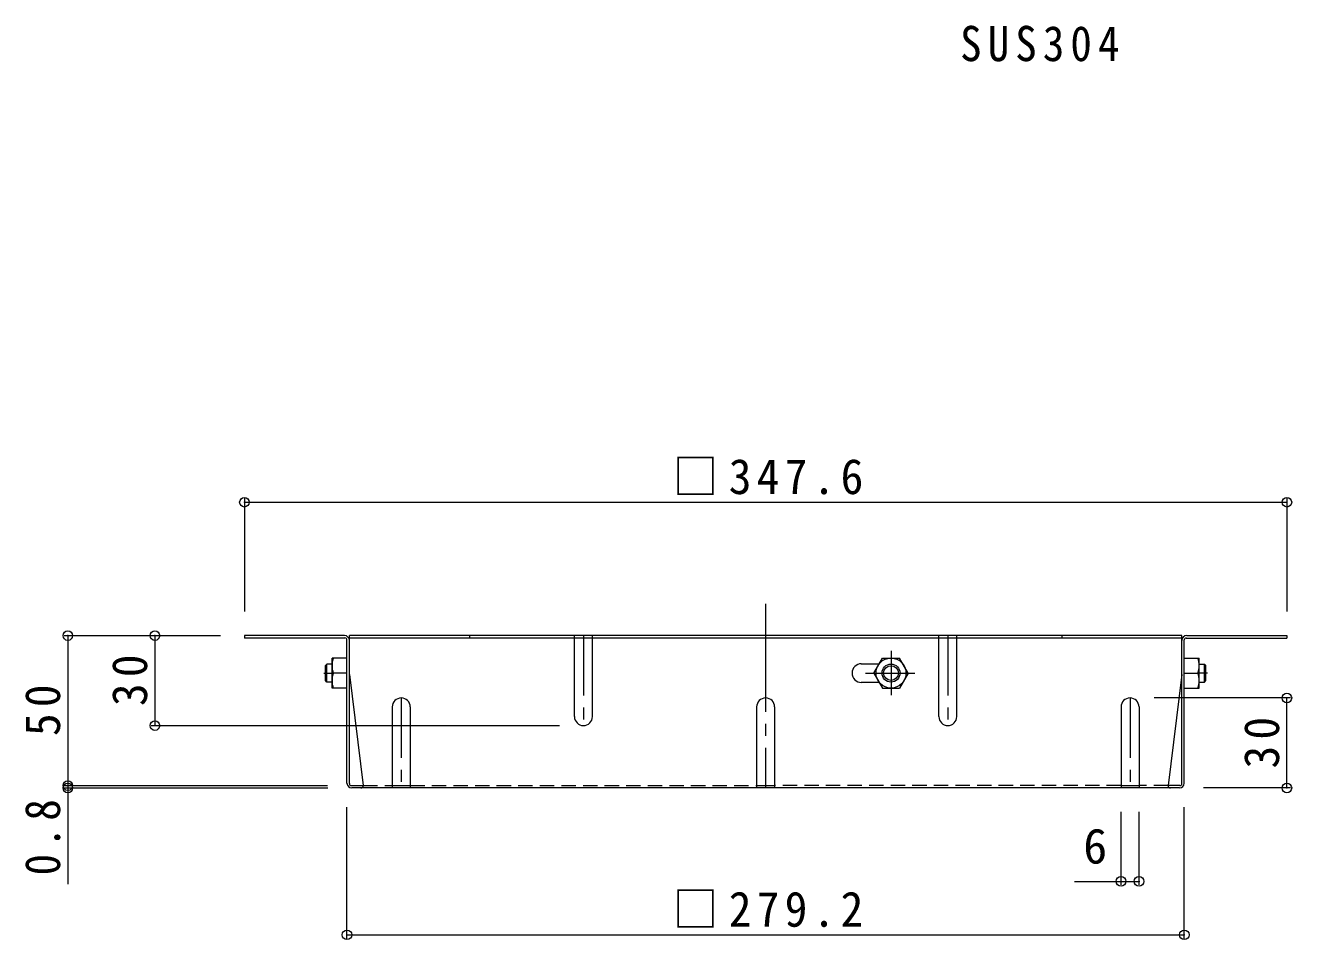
# Model space of a CAD drawing. Units: millimetres at full size, sheet at 1:4; some dimension numbers follow another scale. Extents: x -936 to 978, y -778 to 647.
# Drawn here: x 190 to 612.2, y -134.3 to 170.5 of the extents above; entities that cross this region are included whole.
import ezdxf
from ezdxf.enums import TextEntityAlignment as Align

# ---------------------------------------------------------------- set-up
doc = ezdxf.new("R2010")
doc.units = ezdxf.units.MM
doc.header["$LTSCALE"] = 4
doc.header["$PDMODE"] = 32
doc.header["$PDSIZE"] = 3.2
for name, pattern in [('CHAIN1', [8, 5, -1, 1, -1]), ('CHAIN2', [12, 9, -1, 1, -1]), ('DASHED1', [1.8, 1.2, -0.6])]:
    doc.linetypes.add(name, pattern=pattern)
for name, color, linetype, lineweight in [('A-1', 3, 'Continuous', 9), ('A-4', 7, 'Continuous', 9), ('A-5', 7, 'Continuous', 9), ('A-7', 2, 'Continuous', 9), ('A-8', 2, 'Continuous', 9), ('A-9', 2, 'Continuous', 9)]:
    doc.layers.add(name, color=color, linetype=linetype, lineweight=lineweight)
doc.styles.add('ＭＳ ゴシック', font='')
doc.styles.get('ＭＳ ゴシック').set_extended_font_data('MS Gothic')

msp = doc.modelspace()

# ---------------------------------------------------------------- linework, layer by layer
at = {"layer": 'A-1'}
for p, q in [((290.541, -42.422), (290.041, -42.922)), ((290.041, -47.922), (290.041, -42.922)), ((290.541, -48.422), (290.541, -42.422)), ((292.241, -42.422), (290.541, -42.422)), ((581.441, -42.422), (583.141, -42.422)), ((583.141, -42.422), (583.641, -42.922)), ((583.141, -48.422), (583.141, -42.422)), ((583.641, -47.922), (583.641, -42.922)), ((290.541, -48.422), (290.041, -47.922)), ((292.241, -48.422), (290.541, -48.422)), ((581.441, -48.422), (583.141, -48.422)), ((583.141, -48.422), (583.641, -47.922))]:
    msp.add_line(p, q, dxfattribs=at)
at = {"layer": 'A-4'}
for p, q in [((263.038, 12.738), (263.038, -24.922)), ((610.645, 12.738), (610.645, -24.922)), ((263.038, 11.538), (610.645, 11.538)), ((202.957, -32.922), (255.038, -32.922)), ((204.157, -32.922), (204.157, -82.922)), ((233.178, -32.922), (233.178, -62.922)), ((611.845, -53.722), (566.341, -53.722)), ((610.645, -83.722), (610.645, -53.722)), ((231.978, -62.922), (368.091, -62.922)), ((202.957, -82.922), (290.708, -82.922)), ((202.957, -83.722), (290.841, -83.722)), ((204.157, -82.922), (204.157, -115.801)), ((611.845, -83.722), (582.841, -83.722)), ((297.241, -133.879), (297.241, -90.122)), ((555.341, -116.045), (555.341, -91.722)), ((561.341, -116.045), (561.341, -91.722)), ((576.441, -133.879), (576.441, -90.122)), ((539.812, -114.845), (561.341, -114.845)), ((297.241, -132.679), (576.441, -132.679))]:
    msp.add_line(p, q, dxfattribs=at)
for p in [(263.038, 11.538), (610.645, 11.538), (204.157, -32.922), (233.178, -32.922), (610.645, -53.722), (233.178, -62.922), (204.157, -82.922), (204.157, -83.722), (610.645, -83.722), (555.341, -114.845), (561.341, -114.845), (297.241, -132.679), (576.441, -132.679)]:
    msp.add_point(p, dxfattribs=at)
at = {"layer": 'A-7', "linetype": 'CHAIN2'}
msp.add_line((436.841, -22.349), (436.841, -83.722), dxfattribs=at)
at = {"layer": 'A-7'}
for p, q in [((296.441, -32.922), (263.038, -32.922)), ((263.038, -32.922), (263.038, -33.722)), ((296.574, -33.722), (263.038, -33.722)), ((298.041, -82.255), (298.041, -32.922)), ((575.641, -32.922), (298.041, -32.922)), ((575.641, -33.722), (298.041, -33.722)), ((338.042, -32.922), (338.042, -33.722)), ((535.64, -32.922), (535.64, -33.722)), ((575.641, -82.255), (575.641, -32.922)), ((577.108, -33.722), (610.645, -33.722)), ((577.241, -32.922), (610.645, -32.922)), ((610.645, -32.922), (610.645, -33.722)), ((297.241, -82.122), (297.241, -34.388)), ((576.441, -82.122), (576.441, -34.388)), ((298.041, -45.922), (302.653, -82.922)), ((468.741, -42.322), (474.681, -42.322)), ((575.641, -45.922), (571.029, -82.922)), ((474.681, -48.522), (468.741, -48.522)), ((298.708, -82.922), (302.653, -82.922)), ((574.841, -83.722), (298.841, -83.722)), ((574.974, -82.922), (571.029, -82.922))]:
    msp.add_line(p, q, dxfattribs=at)
at = {"layer": 'A-7', "linetype": 'DASHED1'}
for p, q in [((302.653, -82.922), (312.341, -82.922)), ((318.341, -82.922), (433.841, -82.922)), ((555.341, -82.922), (439.841, -82.922)), ((571.029, -82.922), (561.341, -82.922))]:
    msp.add_line(p, q, dxfattribs=at)
at = {"layer": 'A-7'}
for centre, radius, start, end in [((296.441, -34.522), 1.6, 0, 90), ((296.574, -34.388), 0.667, 0, 90), ((577.241, -34.522), 1.6, 90, 180), ((577.108, -34.388), 0.667, 90, 180), ((468.741, -45.422), 3.1, 90, 270), ((298.841, -82.122), 1.6, 180, 270), ((298.708, -82.255), 0.667, 180, 270), ((301.853, -82.922), 0.8, 270, 0), ((571.829, -82.922), 0.8, 180, 270), ((574.841, -82.122), 1.6, 270, 0), ((574.974, -82.255), 0.667, 270, 0)]:
    msp.add_arc(centre, radius, start, end, dxfattribs=at)
at = {"layer": 'A-8', "linetype": 'DASHED1'}
for p, q in [((373.091, -34.122), (373.091, -32.922)), ((379.091, -34.122), (379.091, -32.922)), ((494.591, -34.122), (494.591, -32.922)), ((500.591, -34.122), (500.591, -32.922))]:
    msp.add_line(p, q, dxfattribs=at)
at = {"layer": 'A-8'}
for p, q in [((373.091, -59.922), (373.091, -33.722)), ((379.091, -59.922), (379.091, -33.722)), ((494.591, -59.922), (494.591, -33.722)), ((500.591, -59.922), (500.591, -33.722)), ((312.341, -56.722), (312.341, -83.722)), ((318.341, -56.722), (318.341, -83.722)), ((433.841, -56.722), (433.841, -83.722)), ((439.841, -56.722), (439.841, -83.722)), ((555.341, -56.722), (555.341, -83.722)), ((561.341, -56.722), (561.341, -83.722)), ((312.341, -82.922), (318.341, -82.922)), ((433.841, -82.922), (439.841, -82.922)), ((555.341, -82.922), (561.341, -82.922))]:
    msp.add_line(p, q, dxfattribs=at)
at = {"layer": 'A-8', "linetype": 'CHAIN1'}
for p, q in [((376.091, -32.922), (376.091, -62.922)), ((497.591, -32.922), (497.591, -62.922)), ((315.341, -53.722), (315.341, -84.122)), ((558.341, -53.722), (558.341, -83.722))]:
    msp.add_line(p, q, dxfattribs=at)
at = {"layer": 'A-8'}
for centre, start, end in [((315.341, -56.722), 0, 180), ((436.841, -56.722), 0, 180), ((558.341, -56.722), 0, 180), ((376.091, -59.922), 180, 0), ((497.591, -59.922), 180, 0)]:
    msp.add_arc(centre, 3, start, end, dxfattribs=at)
at = {"layer": 'A-9'}
for p, q in [((292.241, -50.422), (292.241, -40.422)), ((297.241, -40.422), (292.241, -40.422)), ((472.891, -45.422), (475.778, -40.422)), ((475.778, -40.422), (481.504, -40.422)), ((484.391, -45.422), (481.504, -40.422)), ((576.441, -40.422), (581.441, -40.422)), ((581.441, -50.422), (581.441, -40.422)), ((297.241, -45.422), (292.674, -45.422)), ((472.891, -45.422), (475.778, -50.422)), ((484.391, -45.422), (481.504, -50.422)), ((576.441, -45.422), (581.008, -45.422)), ((297.241, -50.422), (292.241, -50.422)), ((475.778, -50.422), (481.504, -50.422)), ((576.441, -50.422), (581.441, -50.422))]:
    msp.add_line(p, q, dxfattribs=at)
at = {"layer": 'A-9', "linetype": 'CHAIN1'}
for p, q in [((478.641, -38.052), (478.641, -52.812)), ((289.555, -45.422), (292.616, -45.422)), ((470.113, -45.422), (486.621, -45.422)), ((584.128, -45.422), (581.066, -45.422))]:
    msp.add_line(p, q, dxfattribs=at)
at = {"layer": 'A-9'}
for radius in [5, 3, 2.458]:
    msp.add_circle((478.641, -45.422), radius, dxfattribs=at)
for centre, start, end in [((299.674, -42.922), 160.34634, 199.65367), ((574.008, -42.922), 340.34633, 19.65366), ((299.674, -47.922), 160.34634, 199.65367), ((574.008, -47.922), 340.34633, 19.65366)]:
    msp.add_arc(centre, 7.433, start, end, dxfattribs=at)

# ---------------------------------------------------------------- texts
at = {"layer": 'A-4', "color": 2, "style": 'ＭＳ ゴシック'}
msp.add_text('6', height=11.73, dxfattribs=at).set_placement((542.744, -112.445), align=Align.BOTTOM_LEFT)
at = {"layer": 'A-4', "color": 2, "char_height": 11.73, "attachment_point": 7, "style": 'ＭＳ ゴシック'}
for s, insert in [('\\T1.23;\\W0.95;□347.6', (405.841, 13.938)), ('\\T1.23;\\W0.95;□279.2', (405.841, -130.279))]:
    msp.add_mtext(s, dxfattribs=dict(at, insert=insert))
at = {"layer": 'A-4', "color": 2, "char_height": 11.73, "attachment_point": 7, "rotation": 90, "style": 'ＭＳ ゴシック'}
for s, insert in [('\\T1.27;\\W0.95;30', (230.778, -56.422)), ('\\T1.27;\\W0.95;50', (201.757, -66.422)), ('\\T1.27;\\W0.95;30', (608.245, -77.222)), ('\\T1.27;\\W0.9;0.8', (201.757, -112.869))]:
    msp.add_mtext(s, dxfattribs=dict(at, insert=insert))
at = {"layer": 'A-5', "color": 2, "insert": (501.675, 158.391), "char_height": 11.73, "attachment_point": 7, "style": 'ＭＳ ゴシック'}
msp.add_mtext('\\T1.28;\\W0.9;SUS304', dxfattribs=at)

doc.saveas('drawing.dxf')
